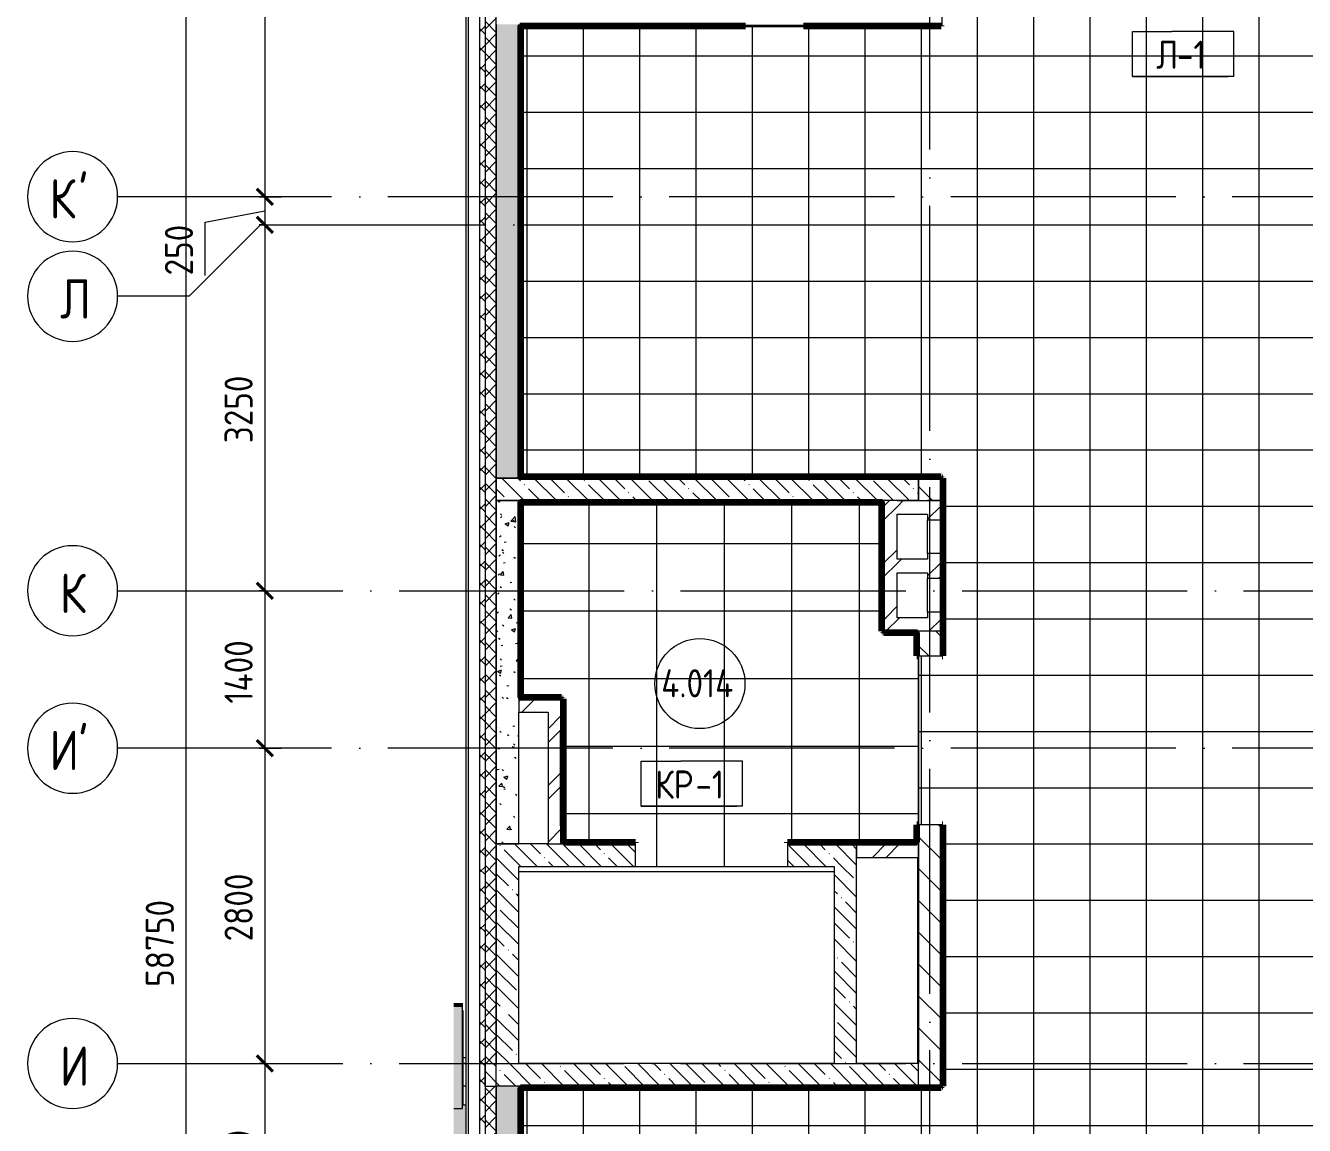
# Model space of a CAD drawing. Header units: millimetres. Extents: x 97 to 61947, y -4357 to 61202.
# Drawn here: x 39229 to 50588, y 27775 to 37545 of the extents above; entities that cross this region are included whole.
import ezdxf

# ---------------------------------------------------------------- set-up
doc = ezdxf.new("R2010")
doc.units = ezdxf.units.MM
doc.linetypes.add('ADSK_Линия сетки', pattern=[2500, 2000, -250, 0, -250])
for name, color, linetype, lineweight in [('A-____-____-DIMS', 211, 'Continuous', 9), ('A-____-____-DIMS-100', 211, 'Continuous', 9), ('A-AREA-____-IDEN', 2, 'Continuous', 20), ('A-FLOR-____-IDEN', 11, 'Continuous', 20), ('A-FLOR-____-OTLN', 192, 'Continuous', 9), ('A-FLOR-____-PATT', 8, 'Continuous', 9), ('A-GENM-____-MCUT', 13, 'Continuous', 9), ('A-GENM-____-OTLN', 13, 'Continuous', 9), ('A-WALL-____-MCUT', 113, 'Continuous', 9), ('A-WALL-____-OTLN', 113, 'Continuous', 9), ('A-WALL-____-PATT', 111, 'Continuous', 9), ('A-WALL-FNSH-MCUT', 113, 'Continuous', 9), ('I-WALL-____-OTLN', 2, 'Continuous', 9), ('S-GRID-____-IDEN', 1, 'Continuous', 20), ('S-GRID-____-OTLN', 1, 'Continuous', 9)]:
    doc.layers.add(name, color=color, linetype=linetype, lineweight=lineweight)
doc.styles.add('GOST Common', font='GOST_Common.ttf', dxfattribs={"width": 0.9, "height": 250})
doc.styles.add('GOST Common_2', font='GOST_Common.ttf', dxfattribs={"width": 0.9, "height": 350})
doc.dimstyles.new('ADSK_Основной_2_5_мм', dxfattribs={"dimscale": 304.8, "dimtxt": 0.824897, "dimasz": 0.463911, "dimexe": 0.492126, "dimexo": 0.001615, "dimgap": 0.098425, "dimtad": 1, "dimlfac": 304.8, "dimrnd": 0.01, "dimdsep": 46, "dimtxsty": 'GOST Common', "dimblk1": 'OBLIQUE', "dimblk2": 'OBLIQUE', "dimsah": 1, "dimcen": 0.09, "dimdle": 0.492126, "dimazin": 2, "dimtfac": 1, "dimtdec": 4, "dimtix": 1, "dimtmove": 0, "dimatfit": 3, "dimfxl": 1, "dimtvp": 1, "dimtolj": 1, "dimtzin": 0, "dimlwd": 20, "dimlwe": 20, "dimarcsym": 2})
doc.dimstyles.new('ADSK_Основной_2_5_мм_Округление_до_10_мм', dxfattribs={"dimscale": 304.8, "dimtxt": 0.824897, "dimasz": 0.463911, "dimexe": 0.492126, "dimexo": 0.001615, "dimgap": 0.098425, "dimtad": 1, "dimdec": 0, "dimlfac": 304.8, "dimrnd": 10, "dimdsep": 46, "dimtxsty": 'GOST Common', "dimblk1": 'OBLIQUE', "dimblk2": 'OBLIQUE', "dimsah": 1, "dimcen": 0.09, "dimdle": 0.492126, "dimazin": 2, "dimtfac": 1, "dimtdec": 4, "dimtix": 1, "dimtmove": 1, "dimatfit": 3, "dimfxl": 1, "dimtvp": 1, "dimtolj": 1, "dimtzin": 0, "dimlwd": 20, "dimlwe": 20, "dimarcsym": 2})
doc.dimstyles.new('ADSK_Основной_2_5_мм_Округление_до_10_мм_1', dxfattribs={"dimscale": 304.8, "dimtxt": 0.824897, "dimasz": 0.463911, "dimexe": 0.492126, "dimexo": 0.001615, "dimgap": 0.098425, "dimtad": 1, "dimdec": 0, "dimlfac": 304.8, "dimrnd": 10, "dimdsep": 46, "dimtxsty": 'GOST Common', "dimblk1": 'OBLIQUE', "dimblk2": 'OBLIQUE', "dimsah": 1, "dimcen": 0.09, "dimdle": 0.492126, "dimazin": 2, "dimtfac": 1, "dimtdec": 4, "dimtix": 1, "dimtmove": 0, "dimatfit": 3, "dimfxl": 1, "dimtvp": 1, "dimtolj": 1, "dimtzin": 0, "dimlwd": 20, "dimlwe": 20, "dimarcsym": 2})
pattern_1 = [(135, (0, 0), (-141.42136, -141.42136), [])]
pattern_2 = [(50, (0, 0), (364.3679, -31.8783), [38.1, -419.1]), (355, (0, 0), (-70.48585, 382.1133), [30.48, -335.28]), (100.451, (30.36, -2.66), (293.885, 350.2334), [32.38, -356.18]), (46.184, (0, 101.6), (542.1585, -84.0858), [57.15, -628.65]), (96.636, (45.2, 94.6), (474.8049, 494.8554), [48.57, -534.27]), (351.184, (0, 101.6), (474.8102, 494.85), [45.72, -502.92]), (21, (50.8, 76.2), (303.22847, -204.53046), [38.1, -419.1]), (326, (50.8, 76.2), (123.6039, 368.376), [30.48, -335.28]), (71.451, (76.07, 59.16), (426.8341, 163.8427), [32.38, -356.18]), (37.5, (0, 0), (6.17665, 169.11015), [16.764, -314.452, 16.764, -323.596, -336.55]), (37.5, (0, 0), (6.17665, 169.11015), [-671.576, 16.764, -319.786]), (7.5, (0, 0), (133.63888, 200.3615), [16.764, -177.292, 16.764, -306.832, -128.27]), (7.5, (0, 0), (133.63888, 200.3615), [-517.652, 16.764, -111.506]), (327.5, (-113.28, 0), (271.18182, -11.45836), [16.764, -110.236, 16.764, -379.476, -525.78]), (327.5, (-113.28, 0), (271.18182, -11.45836), [-523.24, 16.764, -509.016]), (317.5, (-164.08, 0), (296.2585, 50.85285), [16.764, -148.336, 16.764, -246.38, -373.38]), (317.5, (-164.08, 0), (296.2585, 50.85285), [-428.244, 16.764, -356.616])]
pattern_3 = [(135, (0, 0), (-142.5612, -142.5612), []), (135, (142.56, 0), (-142.5612, -142.5612), [252.016, -50.403, 3.353, -47.05])]
pattern_4 = [(45, (0, 0), (-251.4472, 251.4472), []), (45, (0, 381), (-251.4472, 251.4472), [])]

# ---------------------------------------------------------------- blocks, each defined once
blk = doc.blocks.new('Фартук_СКБ - 141_Фартук_СКБ_840-41422492-О_АИ_ПП_12_600_Целиком')
at = {"layer": 'A-GENM-____-OTLN'}
for points in [[(0, 30), (0, -879), (78, -879), (78, 30)], [(0, -879), (0, -907), (78, -907), (78, -879)]]:
    blk.add_hatch(color=256, dxfattribs=at).paths.add_polyline_path(points)
at = {"layer": 'A-GENM-____-OTLN', "color": 250}
for p, q in [((78, 30), (0, 30)), ((0, 30), (0, 0)), ((0, 0), (0, -879)), ((78, -879), (0, -879)), ((0, -879), (0, -907))]:
    blk.add_line(p, q, dxfattribs=at)
blk = doc.blocks.new('Элемент крепления - Пластина-41419592-О_АИ_ПП_12_600_Целиком')
at = {"layer": 'A-GENM-____-OTLN', "color": 250}
for p, q in [((136200, 28795), (136202, 28795)), ((136202, 28795), (136202, 27955)), ((136202, 27955), (136200, 27955))]:
    blk.add_line(p, q, dxfattribs=at)
blk = doc.blocks.new('ASML_АР_Отделка Люка - ВО Отделка люков_Грунтовка 0_Шпатлевка 0_Окраска 0_0-40363608-О_АИ_ПП_12_600_Целиком')
at = {"layer": 'A-GENM-____-MCUT', "color": 130, "lineweight": 25}
for p, q in [((425, 3), (-425, 3)), ((-425, 3), (-425, 0)), ((425, 0), (425, 3)), ((-425, 0), (425, 0))]:
    blk.add_line(p, q, dxfattribs=at)
blk = doc.blocks.new('ASML_АР_Отделка Люка - ВО Отделка люков_Грунтовка 0_Шпатлевка 0_Окраска 0_0-40365353-О_АИ_ПП_12_600_Целиком')
at = {"layer": 'A-GENM-____-MCUT', "color": 130, "lineweight": 25}
for p, q in [((150, 3), (-150, 3)), ((-150, 3), (-150, 0)), ((150, 0), (150, 3)), ((-150, 0), (150, 0))]:
    blk.add_line(p, q, dxfattribs=at)
blk = doc.blocks.new('0083_СОШ675_АР_R22_rvt-1-О_АИ_ПП_12_600_Целиком')
at = {"layer": 'A-FLOR-____-PATT', "lineweight": 5}
h = blk.add_hatch(color=10, dxfattribs=at)
h.paths.add_polyline_path([(136230, 10395), (136230, 23551), (136122, 23551), (136122, 10395)])
h.paths.add_polyline_path([(136230, 23614), (136230, 24176), (136122, 24176), (136122, 23614)])
h.paths.add_polyline_path([(136230, 24239), (136230, 27955), (136200, 27955), (136200, 27925), (136122, 27925), (136122, 24239)])
h.paths.add_polyline_path([(136230, 45495), (136230, 53326), (136122, 53326), (136122, 45525), (136200, 45524), (136200, 45495), (136202, 45495)])
h.paths.add_polyline_path([(136122, 53389), (136230, 53389), (136230, 53951), (136122, 53951), (136122, 53743)])
h.paths.add_polyline_path([(136230, 54014), (136230, 58134), (136122, 58134), (136122, 54014)])
at = {"layer": 'A-WALL-____-PATT', "lineweight": 5}
h = blk.add_hatch(dxfattribs=at)
h.set_pattern_fill('FP_16', color=50, style=0, pattern_type=2)
h.set_pattern_definition([(135, (0, 0), (-84.85281, -84.85281), []), (225, (0, 0), (84.85281, -84.85281), [])])
h.paths.add_polyline_path([(136400, -275), (136400, 7725), (136350, 7725), (136350, -275)])
h.paths.add_polyline_path([(136350, 8625), (136400, 8625), (136400, 9925), (136350, 9925), (136350, 8746)])
h.paths.add_polyline_path([(136350, 10225), (136400, 10225), (136400, 10695), (136350, 10695), (136350, 10375)])
h.paths.add_polyline_path([(136400, 12495), (136400, 12495), (136400, 23551), (136350, 23551), (136350, 12495)])
h.paths.add_polyline_path([(136350, 23614), (136400, 23614), (136400, 24176), (136350, 24176), (136350, 23745)])
h.paths.add_polyline_path([(136400, 24239), (136400, 25245), (136350, 25245), (136350, 24239), (136354, 24239)])
h.paths.add_polyline_path([(136350, 27045), (136400, 27045), (136400, 46080), (136350, 46080), (136350, 27495)])
h.paths.add_polyline_path([(136400, 47880), (136400, 50520), (136350, 50520), (136350, 47880)])
h.paths.add_polyline_path([(136400, 52320), (136400, 53326), (136350, 53326), (136350, 52320)])
h.paths.add_polyline_path([(136350, 53389), (136400, 53389), (136400, 53951), (136350, 53951), (136350, 53743)])
h.paths.add_polyline_path([(136350, 54014), (136400, 54014), (136400, 59125), (136350, 59125), (136350, 54212)])
h = blk.add_hatch(dxfattribs=at)
h.set_pattern_fill('FP_17', color=50, style=0, pattern_type=2)
h.set_pattern_definition([(45, (0, 0), (-70.71068, 70.71068), []), (135, (0, 0), (-70.71068, -70.71068), [])])
h.paths.add_polyline_path([(136400, -175), (136500, -175), (136500, 7725), (136400, 7725), (136400, 3121)])
h.paths.add_polyline_path([(136400, 8625), (136500, 8625), (136500, 10025), (136400, 10025), (136400, 8746)])
h.paths.add_polyline_path([(136400, 10225), (136500, 10225), (136500, 10695), (136400, 10695), (136400, 10620)])
h.paths.add_polyline_path([(136500, 12495), (136500, 23545), (136437, 23545), (136437, 23549), (136439, 23551), (136400, 23551), (136400, 12495)])
h.paths.add_polyline_path([(136485, 23551), (136491, 23552), (136493, 23555), (136494, 23558), (136494, 23578), (136485, 23578), (136485, 23551)])
h.paths.add_polyline_path([(136485, 23589), (136494, 23590), (136494, 23606), (136496, 23608), (136500, 23608), (136500, 24182), (136496, 24182), (136494, 24184), (136494, 24200), (136485, 24200), (136485, 24176), (136400, 24176), (136400, 23614), (136485, 23614), (136485, 23590)])
h.paths.add_polyline_path([(136485, 24211), (136494, 24212), (136493, 24236), (136491, 24238), (136487, 24239), (136485, 24239), (136485, 24212)])
h.paths.add_polyline_path([(136416, 24239), (136439, 24239), (136437, 24241), (136437, 24245), (136500, 24245), (136500, 25245), (136400, 25245), (136400, 24239)])
h.paths.add_polyline_path([(136400, 27045), (136500, 27045), (136500, 28125), (136400, 28125), (136400, 27495)])
h.paths.add_polyline_path([(136500, 28325), (136500, 46080), (136400, 46080), (136400, 28325)])
h.paths.add_polyline_path([(136500, 47880), (136500, 50520), (136400, 50520), (136400, 47880)])
h.paths.add_polyline_path([(136400, 52320), (136500, 52320), (136500, 53320), (136437, 53320), (136437, 53324), (136439, 53326), (136400, 53326), (136400, 52806)])
h.paths.add_polyline_path([(136485, 53326), (136491, 53327), (136493, 53330), (136494, 53333), (136494, 53353), (136485, 53353), (136485, 53326)])
h.paths.add_polyline_path([(136490, 53364), (136490, 53365), (136494, 53365), (136494, 53381), (136496, 53383), (136500, 53383), (136500, 53957), (136496, 53957), (136494, 53959), (136494, 53975), (136485, 53975), (136485, 53951), (136400, 53951), (136400, 53389), (136485, 53389), (136485, 53364)])
h.paths.add_polyline_path([(136485, 53986), (136494, 53987), (136493, 54011), (136491, 54013), (136487, 54014), (136485, 54014), (136485, 53987)])
h.paths.add_polyline_path([(136400, 54014), (136439, 54014), (136437, 54016), (136437, 54020), (136500, 54020), (136500, 59075), (136400, 59075), (136400, 54095)])
h = blk.add_hatch(dxfattribs=at)
h.set_pattern_fill('FP_18', color=50, style=0, pattern_type=2)
h.set_pattern_definition(pattern_2)
h.paths.add_polyline_path([(136664, 33525), (136700, 33525), (136700, 37555), (136500, 37555), (136500, 33525)])
h.paths.add_polyline_path([(136500, 37755), (136700, 37755), (136700, 42505), (136500, 42505), (136500, 37807)])
h.paths.add_polyline_path([(136500, 42705), (136700, 42705), (136700, 45125), (136500, 45125), (136500, 43431)])
h = blk.add_hatch(dxfattribs=at)
h.set_pattern_fill('FP_7', color=50, style=0, pattern_type=2)
h.set_pattern_definition(pattern_3)
h.paths.add_polyline_path([(140250, 33325), (140250, 33525), (136500, 33525), (136500, 33325), (140060, 33325)])
h = blk.add_hatch(dxfattribs=at)
h.set_pattern_fill('FP_8', color=50, style=0, pattern_type=2)
h.set_pattern_definition(pattern_1)
h.paths.add_polyline_path([(140450, 33325), (140450, 33525), (140250, 33525), (140250, 33325), (140330, 33325)])
h = blk.add_hatch(dxfattribs=at)
h.set_pattern_fill('FP_18', color=50, style=0, pattern_type=2)
h.set_pattern_definition(pattern_2)
h.paths.add_polyline_path([(136500, 30275), (136700, 30275), (136700, 33325), (136500, 33325), (136500, 30307)])
h = blk.add_hatch(dxfattribs=at)
h.set_pattern_fill('FP_10', color=50, style=0, pattern_type=2)
h.set_pattern_definition(pattern_4)
h.paths.add_polyline_path([(139940, 32285), (140060, 32285), (140060, 33325), (139940, 33325), (139940, 33119)])
h = blk.add_hatch(dxfattribs=at)
h.set_pattern_fill('FP_10', color=50, style=0, pattern_type=2)
h.set_pattern_definition(pattern_4)
h.paths.add_polyline_path([(140060, 33205), (140330, 33205), (140330, 33325), (140060, 33325)])
h = blk.add_hatch(dxfattribs=at)
h.set_pattern_fill('FP_10', color=50, style=0, pattern_type=2)
h.set_pattern_definition(pattern_4)
h.paths.add_polyline_path([(140450, 32285), (140450, 32335), (140330, 32335), (140330, 32285), (140447, 32285)])
h.paths.add_polyline_path([(140450, 32635), (140450, 32855), (140330, 32855), (140330, 32635), (140447, 32635)])
h.paths.add_polyline_path([(140450, 33155), (140450, 33325), (140330, 33325), (140330, 33155), (140447, 33155)])
h = blk.add_hatch(dxfattribs=at)
h.set_pattern_fill('FP_10', color=50, style=0, pattern_type=2)
h.set_pattern_definition(pattern_4)
h.paths.add_polyline_path([(140330, 32685), (140330, 32805), (140060, 32805), (140060, 32685)])
h = blk.add_hatch(dxfattribs=at)
h.set_pattern_fill('FP_10', color=50, style=0, pattern_type=2)
h.set_pattern_definition(pattern_4)
h.paths.add_polyline_path([(139940, 32165), (140450, 32165), (140450, 32285), (139940, 32285), (139940, 32182)])
h = blk.add_hatch(dxfattribs=at)
h.set_pattern_fill('FP_8', color=50, style=0, pattern_type=2)
h.set_pattern_definition(pattern_1)
h.paths.add_polyline_path([(140250, 28125), (140450, 28125), (140450, 30445), (140250, 30445), (140250, 28325)])
h.paths.add_polyline_path([(140450, 31945), (140450, 32165), (140250, 32165), (140250, 31945)])
h = blk.add_hatch(dxfattribs=at)
h.set_pattern_fill('FP_10', color=50, style=0, pattern_type=2)
h.set_pattern_definition(pattern_4)
h.paths.add_polyline_path([(136960, 31445), (136960, 31565), (136700, 31565), (136700, 31445)])
h = blk.add_hatch(dxfattribs=at)
h.set_pattern_fill('FP_10', color=50, style=0, pattern_type=2)
h.set_pattern_definition(pattern_4)
h.paths.add_polyline_path([(136960, 30275), (137080, 30275), (137080, 31565), (136960, 31565), (136960, 30307)])
h.paths.add_polyline_path([(137070, 30435), (137070, 31285), (137073, 31285), (137073, 30435)])
h = blk.add_hatch(dxfattribs=at)
h.set_pattern_fill('FP_7', color=50, style=0, pattern_type=2)
h.set_pattern_definition(pattern_3)
h.paths.add_polyline_path([(136700, 28325), (136700, 30275), (136500, 30275), (136500, 28325), (136664, 28325)])
h = blk.add_hatch(dxfattribs=at)
h.set_pattern_fill('FP_7', color=50, style=0, pattern_type=2)
h.set_pattern_definition(pattern_3)
h.paths.add_polyline_path([(139700, 30075), (139700, 30275), (139085, 30275), (139085, 30075), (139500, 30075)])
h.paths.add_polyline_path([(137207, 30075), (137735, 30075), (137735, 30275), (136700, 30275), (136700, 30075)])
h = blk.add_hatch(dxfattribs=at)
h.set_pattern_fill('FP_10', color=50, style=0, pattern_type=2)
h.set_pattern_definition(pattern_4)
h.paths.add_polyline_path([(140250, 30155), (140250, 30275), (139700, 30275), (139700, 30155)])
h = blk.add_hatch(dxfattribs=at)
h.set_pattern_fill('FP_7', color=50, style=0, pattern_type=2)
h.set_pattern_definition(pattern_3)
h.paths.add_polyline_path([(139700, 28325), (139700, 30075), (139500, 30075), (139500, 28325)])
h = blk.add_hatch(dxfattribs=at)
h.set_pattern_fill('FP_7', color=50, style=0, pattern_type=2)
h.set_pattern_definition(pattern_3)
h.paths.add_polyline_path([(140250, 28125), (140250, 28325), (136400, 28325), (136400, 28125), (138293, 28125)])
h = blk.add_hatch(dxfattribs=at)
h.set_pattern_fill('FP_18', color=50, style=0, pattern_type=2)
h.set_pattern_definition(pattern_2)
h.paths.add_polyline_path([(136700, 13000), (136700, 18625), (136500, 18625), (136500, 13000), (136664, 13000)])
h.paths.add_polyline_path([(136700, 18825), (136700, 23465), (136500, 23465), (136500, 18825)])
h.paths.add_polyline_path([(136700, 23665), (136700, 25245), (136500, 25245), (136500, 24211), (136609, 24210), (136609, 24201), (136500, 24201), (136500, 23665), (136664, 23665)])
h.paths.add_polyline_path([(136700, 27045), (136700, 28125), (136500, 28125), (136500, 27045)])
at = {"layer": 'A-FLOR-____-OTLN', "color": 250}
for p, q in [((140240, 30155), (140240, 28325)), ((136700, 30030), (139500, 30030)), ((136230, 28325), (136202, 28325))]:
    blk.add_line(p, q, dxfattribs=at)
at = {"layer": 'A-WALL-____-MCUT', "color": 50, "lineweight": 5}
for p, q in [((136250, 46080), (136250, 27045)), ((136500, 33325), (136700, 33325)), ((136700, 33325), (136500, 33325)), ((140060, 33325), (139940, 33325)), ((140060, 33325), (140250, 33325)), ((140250, 33325), (140060, 33325)), ((140250, 33325), (140330, 33325)), ((140330, 33325), (140450, 33325)), ((140450, 33325), (140330, 33325)), ((140450, 32165), (140250, 32165)), ((136700, 31565), (136700, 31445)), ((136700, 30275), (136500, 30275)), ((136500, 30275), (136700, 30275)), ((136960, 30275), (137080, 30275)), ((136400, 28325), (136400, 28125)), ((136400, 28125), (136400, 28325)), ((140250, 28125), (140250, 28325)), ((136700, 28125), (136500, 28125))]:
    blk.add_line(p, q, dxfattribs=at)
at = {"layer": 'A-WALL-____-MCUT', "color": 90, "lineweight": 13}
for p, q in [((136350, 46080), (136350, 27045)), ((136400, 46080), (136400, 28325)), ((136500, 33525), (136500, 37555)), ((136500, 37555), (136500, 33525)), ((136700, 33525), (136700, 37555)), ((140250, 33525), (136500, 33525)), ((136500, 33525), (136500, 33325)), ((136500, 33525), (136700, 33525)), ((140250, 33525), (140250, 33325)), ((140450, 33525), (140250, 33525)), ((140250, 33325), (140250, 33525)), ((140450, 33325), (140450, 33525)), ((136500, 30275), (136500, 33325)), ((136500, 33325), (136500, 30275)), ((136700, 33325), (139940, 33325)), ((136700, 31565), (136700, 33325)), ((139940, 33325), (139940, 32285)), ((140450, 33155), (140450, 33325)), ((140060, 33205), (140330, 33205)), ((140060, 32805), (140060, 33205)), ((140330, 33205), (140330, 33155)), ((140330, 33155), (140447, 33155)), ((140330, 32855), (140330, 32805)), ((140447, 32855), (140330, 32855)), ((140450, 32635), (140450, 32855)), ((140330, 32805), (140060, 32805)), ((140060, 32685), (140330, 32685)), ((140060, 32285), (140060, 32685)), ((140330, 32685), (140330, 32635)), ((140330, 32635), (140447, 32635)), ((139940, 32285), (139940, 32165)), ((140330, 32285), (140060, 32285)), ((140330, 32335), (140330, 32285)), ((140447, 32335), (140330, 32335)), ((140450, 32285), (140450, 32335)), ((140450, 32165), (140450, 32285)), ((139940, 32165), (140250, 32165)), ((140250, 32165), (140250, 31945)), ((140450, 31945), (140450, 32165)), ((140250, 31945), (140450, 31945)), ((136960, 31565), (136700, 31565)), ((137080, 31565), (136960, 31565)), ((137080, 30275), (137080, 31565)), ((136700, 30275), (136700, 31445)), ((136700, 31445), (136960, 31445)), ((136960, 31445), (136960, 30275)), ((140250, 30445), (140250, 28325)), ((140450, 30445), (140250, 30445)), ((140450, 28125), (140450, 30445)), ((136500, 28325), (136500, 30275)), ((136500, 30275), (136500, 28325)), ((136960, 30275), (136700, 30275)), ((137735, 30275), (137080, 30275)), ((137735, 30075), (137735, 30275)), ((139700, 30275), (139085, 30275)), ((139085, 30275), (139085, 30075)), ((139700, 30075), (139700, 30275)), ((140250, 30275), (139700, 30275)), ((139700, 30275), (139700, 30155)), ((140250, 30155), (140250, 30275)), ((139700, 30155), (140250, 30155)), ((136700, 30075), (137735, 30075)), ((136700, 28325), (136700, 30075)), ((139085, 30075), (139500, 30075)), ((139500, 30075), (139500, 28325)), ((139700, 28325), (139700, 30075)), ((136400, 28325), (136500, 28325)), ((139500, 28325), (136700, 28325)), ((140250, 28325), (139700, 28325)), ((136400, 28125), (136400, 27045)), ((136400, 28125), (136500, 28125)), ((136500, 28125), (136500, 27045)), ((136500, 27045), (136500, 28125)), ((136700, 27045), (136700, 28125)), ((136700, 28125), (140250, 28125)), ((140250, 28125), (140450, 28125))]:
    blk.add_line(p, q, dxfattribs=at)
at = {"layer": 'A-WALL-____-MCUT', "color": 250}
blk.add_line((136500, 33325), (136500, 33525), dxfattribs=at)
at = {"layer": 'A-WALL-____-OTLN', "color": 250}
blk.add_line((136230, 27955), (136202, 27955), dxfattribs=at)
at = {"layer": 'A-WALL-FNSH-MCUT', "color": 250}
blk.add_line((136230, 46080), (136230, 27045), dxfattribs=at)
at = {"layer": 'I-WALL-____-OTLN', "color": 250}
for p, q in [((140330, 32855), (140330, 33155)), ((140330, 32335), (140330, 32635)), ((136230, 28375), (136202, 28375)), ((136202, 28325), (136230, 28325)), ((136230, 28125), (136202, 28125))]:
    blk.add_line(p, q, dxfattribs=at)
at = {"layer": 'A-GENM-____-OTLN', "color": 250, "lineweight": 9}
for name, p, rotation in [('ASML_АР_Отделка Люка - ВО Отделка люков_Грунтовка 0_Шпатлевка 0_Окраска 0_0-40365353-О_АИ_ПП_12_600_Целиком', (140447, 33005), 270), ('ASML_АР_Отделка Люка - ВО Отделка люков_Грунтовка 0_Шпатлевка 0_Окраска 0_0-40365353-О_АИ_ПП_12_600_Целиком', (140447, 32485), 270), ('ASML_АР_Отделка Люка - ВО Отделка люков_Грунтовка 0_Шпатлевка 0_Окраска 0_0-40363608-О_АИ_ПП_12_600_Целиком', (137070, 30860), 270), ('Фартук_СКБ - 141_Фартук_СКБ_840-41422492-О_АИ_ПП_12_600_Целиком', (136200, 27955), 180)]:
    blk.add_blockref(name, p, dxfattribs=dict(at, rotation=rotation))
blk.add_blockref('Элемент крепления - Пластина-41419592-О_АИ_ПП_12_600_Целиком', (0, 0), dxfattribs=at)
blk = doc.blocks.new('Ось сетки - Круг_Ø8 мм-8258-О_АИ_ПП_12_600_Целиком')
at = {"layer": 'S-GRID-____-IDEN'}
for start, end in [(360, 180), (180, 360)]:
    blk.add_arc((0, 0), 4, start, end, dxfattribs=at)
blk = doc.blocks.new('DIMBLOCK10-О_АИ_ПП_12_600_Целиком')
at = {"layer": 'A-____-____-DIMS-100', "lineweight": 40}
for p, q in [((41353, 39975), (41282, 40046)), ((41353, 39975), (41424, 39904)), ((41353, 36025), (41282, 36096)), ((41353, 36025), (41424, 35954))]:
    blk.add_line(p, q, dxfattribs=at)
at = {"layer": 'A-____-____-DIMS-100', "lineweight": 20}
for p, q in [((41303, 39975), (41503, 39975)), ((41353, 39975), (41303, 39975)), ((41353, 39975), (41353, 36025)), ((41303, 36025), (41503, 36025)), ((41353, 36025), (41303, 36025))]:
    blk.add_line(p, q, dxfattribs=at)
at = {"layer": 'A-____-____-DIMS-100', "color": 0, "lineweight": 20, "insert": (40996, 37685), "char_height": 250, "width": 756.84, "attachment_point": 1, "rotation": 90, "line_spacing_factor": 1.022761, "style": 'GOST Common'}
blk.add_mtext('3950', dxfattribs=at)
blk = doc.blocks.new('_Oblique')
at = {"color": 0, "linetype": 'ByBlock', "lineweight": -2}
blk.add_line((-0.5, -0.5), (0.5, 0.5), dxfattribs=at)
blk = doc.blocks.new('DIMBLOCK11-О_АИ_ПП_12_600_Целиком')
at = {"layer": 'A-____-____-DIMS-100', "lineweight": 40}
for p, q in [((41353, 36025), (41282, 36096)), ((41353, 36025), (41424, 35954)), ((41353, 35775), (41282, 35846)), ((41353, 35775), (41424, 35704))]:
    blk.add_line(p, q, dxfattribs=at)
at = {"layer": 'A-____-____-DIMS-100', "lineweight": 20}
for p, q in [((41303, 36025), (41503, 36025)), ((41353, 36025), (41303, 36025)), ((41353, 36025), (41353, 35775)), ((40823, 35799), (41353, 35900)), ((40823, 35326), (40823, 35799)), ((41303, 35775), (41503, 35775)), ((41353, 35775), (41303, 35775))]:
    blk.add_line(p, q, dxfattribs=at)
at = {"layer": 'A-____-____-DIMS-100', "color": 0, "lineweight": 20, "insert": (40466, 35326), "char_height": 250, "width": 567.63, "attachment_point": 1, "rotation": 90, "line_spacing_factor": 1.022761, "style": 'GOST Common'}
blk.add_mtext('250', dxfattribs=at)
blk = doc.blocks.new('DIMBLOCK12-О_АИ_ПП_12_600_Целиком')
at = {"layer": 'A-____-____-DIMS-100', "lineweight": 40}
for p, q in [((41353, 35775), (41282, 35846)), ((41353, 35775), (41424, 35704)), ((41353, 32525), (41282, 32596)), ((41353, 32525), (41424, 32454))]:
    blk.add_line(p, q, dxfattribs=at)
at = {"layer": 'A-____-____-DIMS-100', "lineweight": 20}
for p, q in [((41303, 35775), (41503, 35775)), ((41353, 35775), (41303, 35775)), ((41353, 35775), (41353, 32525)), ((41303, 32525), (41503, 32525)), ((41353, 32525), (41303, 32525))]:
    blk.add_line(p, q, dxfattribs=at)
at = {"layer": 'A-____-____-DIMS-100', "color": 0, "lineweight": 20, "insert": (40996, 33835), "char_height": 250, "width": 756.84, "attachment_point": 1, "rotation": 90, "line_spacing_factor": 1.022761, "style": 'GOST Common'}
blk.add_mtext('3250', dxfattribs=at)
blk = doc.blocks.new('DIMBLOCK13-О_АИ_ПП_12_600_Целиком')
at = {"layer": 'A-____-____-DIMS-100', "lineweight": 40}
for p, q in [((41353, 32525), (41282, 32596)), ((41353, 32525), (41424, 32454)), ((41353, 31125), (41282, 31196)), ((41353, 31125), (41424, 31054))]:
    blk.add_line(p, q, dxfattribs=at)
at = {"layer": 'A-____-____-DIMS-100', "lineweight": 20}
for p, q in [((41303, 32525), (41503, 32525)), ((41353, 32525), (41303, 32525)), ((41353, 32525), (41353, 31125)), ((41303, 31125), (41503, 31125)), ((41353, 31125), (41303, 31125))]:
    blk.add_line(p, q, dxfattribs=at)
at = {"layer": 'A-____-____-DIMS-100', "color": 0, "lineweight": 20, "insert": (40996, 31522), "char_height": 250, "width": 726.16, "attachment_point": 1, "rotation": 90, "line_spacing_factor": 1.022761, "style": 'GOST Common'}
blk.add_mtext('1400', dxfattribs=at)
blk = doc.blocks.new('DIMBLOCK14-О_АИ_ПП_12_600_Целиком')
at = {"layer": 'A-____-____-DIMS-100', "lineweight": 40}
for p, q in [((41353, 31125), (41282, 31196)), ((41353, 31125), (41424, 31054)), ((41353, 28325), (41282, 28396)), ((41353, 28325), (41424, 28254))]:
    blk.add_line(p, q, dxfattribs=at)
at = {"layer": 'A-____-____-DIMS-100', "lineweight": 20}
for p, q in [((41303, 31125), (41503, 31125)), ((41353, 31125), (41303, 31125)), ((41353, 31125), (41353, 28325)), ((41303, 28325), (41503, 28325)), ((41353, 28325), (41303, 28325))]:
    blk.add_line(p, q, dxfattribs=at)
at = {"layer": 'A-____-____-DIMS-100', "color": 0, "lineweight": 20, "insert": (40996, 29410), "char_height": 250, "width": 756.84, "attachment_point": 1, "rotation": 90, "line_spacing_factor": 1.022761, "style": 'GOST Common'}
blk.add_mtext('2800', dxfattribs=at)
blk = doc.blocks.new('DIMBLOCK15-О_АИ_ПП_12_600_Целиком')
at = {"layer": 'A-____-____-DIMS-100', "lineweight": 40}
for p, q in [((41353, 28325), (41282, 28396)), ((41353, 28325), (41424, 28254)), ((41353, 26625), (41282, 26696)), ((41353, 26625), (41424, 26554))]:
    blk.add_line(p, q, dxfattribs=at)
at = {"layer": 'A-____-____-DIMS-100', "lineweight": 20}
for p, q in [((41303, 28325), (41503, 28325)), ((41353, 28325), (41303, 28325)), ((41353, 28325), (41353, 26625)), ((41303, 26625), (41503, 26625)), ((41353, 26625), (41303, 26625))]:
    blk.add_line(p, q, dxfattribs=at)
at = {"layer": 'A-____-____-DIMS-100', "color": 0, "lineweight": 20, "insert": (40996, 27183), "char_height": 250, "width": 700.59, "attachment_point": 1, "rotation": 90, "line_spacing_factor": 1.022761, "style": 'GOST Common'}
blk.add_mtext('1700', dxfattribs=at)
blk = doc.blocks.new('DIMBLOCK31-О_АИ_ПП_12_600_Целиком')
at = {"layer": 'A-____-____-DIMS-100', "lineweight": 40}
for p, q in [((40653, 58775), (40582, 58846)), ((40653, 58775), (40724, 58704)), ((40653, 25), (40582, 96)), ((40653, 25), (40724, -46))]:
    blk.add_line(p, q, dxfattribs=at)
at = {"layer": 'A-____-____-DIMS-100', "lineweight": 20}
for p, q in [((40653, 58925), (40653, -125)), ((40603, 58775), (40803, 58775)), ((40653, 58775), (40603, 58775)), ((40603, 25), (40803, 25)), ((40653, 25), (40603, 25))]:
    blk.add_line(p, q, dxfattribs=at)
at = {"layer": 'A-____-____-DIMS-100', "color": 0, "lineweight": 20, "insert": (40296, 29006), "char_height": 250, "width": 946.05, "attachment_point": 1, "rotation": 90, "line_spacing_factor": 1.022761, "style": 'GOST Common'}
blk.add_mtext('58750', dxfattribs=at)
blk = doc.blocks.new('ADSK_Марка_Помещение_ОдноЗначение - Номер-159740-О_АИ_ПП_12_600_Целиком')
at = {"layer": 'A-AREA-____-IDEN'}
blk.add_circle((0, 0), 4, dxfattribs=at)
blk = doc.blocks.new('ADSK_Марка_Перекрытие - Типоразмер_ADSK_Марка-158127-О_АИ_ПП_12_600_Целиком')
at = {"layer": 'A-FLOR-____-IDEN'}
for p, q in [((-4.5, 4), (-1, 4)), ((-4.5, 0), (-4.5, 4)), ((4.5, 4), (-1, 4)), ((4.5, 0), (4.5, 4)), ((4.5, 0), (-4.5, 0)), ((-4.5, 0), (4, 0))]:
    blk.add_line(p, q, dxfattribs=at)

msp = doc.modelspace()

# ---------------------------------------------------------------- hatches: boundary and pattern name
at = {"layer": 'A-FLOR-____-PATT'}
h = msp.add_hatch(dxfattribs=at)
h.set_pattern_fill('FP_46', color=256, style=0, pattern_type=2)
h.set_pattern_definition([(270, (50685.3, 19775), (500, 3e-14), []), (0, (50685.3, 19775), (0, 500), [])])
h.paths.add_polyline_path([(51419.818278, 40.000586), (51945.296357, 40.000586), (51945.296357, 774.999414), (51960.296357, 774.999414), (51960.296357, 3274.999414), (51945.296357, 3274.999414), (51945.296357, 10125), (51960.318278, 10125), (51960.296357, 12625), (51945.296357, 12625), (51945.296357, 14045.003957), (51960.318278, 14045.003957), (51960.296357, 15295.003957), (51945.296357, 15295.003957), (51945.296357, 18345), (51960.296357, 18345), (51960.296357, 20845), (51945.296357, 20845), (51945.296357, 27299.999), (51960.318278, 27299.999), (51960.296357, 29799.999), (51945.296357, 29799.999), (51945.296357, 36649.999), (51960.318278, 36649.999), (51960.296357, 39149.999), (51945.296357, 39149.999), (51945.296357, 42275.000586), (51960.296357, 42275.000586), (51960.296357, 44775.000586), (51945.296357, 44775.000586), (51945.296357, 45324.96901), (47375.318278, 45324.96901), (47374.265322, 39459.99902), (47360.318278, 39459.99902), (47360.318278, 38359.99902), (47375.318278, 38359.99902), (47374.265322, 37555.151496), (47370.318278, 37555.151496), (47370.318278, 37545.151496), (47360.318278, 37545.151496), (47360.318278, 37540.151496), (46137.818278, 37540.151496), (46137.818278, 37535.151496), (45622.818278, 37535.151496), (45622.818278, 37540.151496), (43625.318278, 37540.151496), (43625.318278, 33539.968424), (47360.318278, 33539.968424), (47360.318278, 33534.968424), (47370.318278, 33534.968424), (47370.318278, 33524.968424), (47375.318278, 33524.968424), (47374.265322, 31944.999575), (47160.318278, 31944.53929), (47160.318278, 30445.000161), (47375.318278, 30444.201247), (47374.265322, 28125.000984), (47370.318278, 28125.000984), (47370.318278, 28115.000984), (47360.318278, 28115.000984), (47360.318278, 28110.000984), (43625.296357, 28110.000984), (43625.296357, 25260.167367), (47360.318278, 25260.167367), (47360.318278, 25255.167367), (47370.318278, 25255.167367), (47370.318278, 25245.167367), (47375.318278, 25244.44943), (47374.265322, 24992.999575), (47360.318278, 24992.999575), (47360.318278, 23892.999575), (47375.318278, 23892.999575), (47374.265322, 23254.166194), (47360.318278, 23254.166194), (47360.318278, 23179.166781), (47160.318278, 23179.166781), (47160.318278, 22254.166781), (47360.318278, 22254.166781), (47360.318278, 22154.166194), (47375.318278, 22154.166194), (47374.265322, 20894.999393), (47360.318278, 20894.999393), (47360.318278, 19794.999393), (47375.318278, 19794.999393), (47374.265322, 18423.996862), (47360.318278, 18423.996862), (47360.318278, 17323.996862), (47375.318278, 17323.996862), (47375.318278, 13483.56847), (47380.318278, 13483.56847), (47380.318278, 12968.56847), (47375.318278, 12968.56847), (47374.265322, 12800.000586), (47370.318278, 12799.736832), (47370.318278, 12790.000586), (47360.318278, 12790.000586), (47360.318278, 12785.000586), (43625.318278, 12785.000586), (43625.318278, 10440.001172), (47360.318278, 10440.001172), (47360.318278, 10435.001172), (47370.318278, 10435.001172), (47370.318278, 10425.001172), (47375.318278, 10425.001172), (47374.265322, 8649.999414), (47360.318278, 8649.999414), (47360.318278, 8749.999414), (47160.318278, 8749.999414), (47160.318278, 7110), (47375.318278, 7109.999414), (47375.318278, 40.000586), (49545.451646, 40.000586)])
h.paths.add_polyline_path([(51960.296357, 4325), (51960.318278, 4325), (51960.296357, 4995.779567)])
h.paths.add_polyline_path([(51960.296357, 15334.992672), (51960.318278, 15334.992672), (51960.296357, 16245.202325)])
h.paths.add_polyline_path([(51960.296357, 22325), (51960.318278, 22325), (51960.296357, 22807.3656)])
h = msp.add_hatch(dxfattribs=at)
h.set_pattern_fill('FP_32', color=256, style=0, pattern_type=2)
h.set_pattern_definition([(180, (45435.3, 31745), (7e-14, -600), []), (270, (45435.3, 31745), (600, 4e-14), [])])
h.paths.add_polyline_path([(45995.318278, 30075.000398), (45995.318278, 30290.000586), (47145.296357, 30290.000586), (47145.296357, 30444.999575), (47160.296357, 30444.999575), (47160.296357, 31944.999575), (47145.296357, 31944.999575), (47145.296357, 32149.967838), (46850.318278, 32149.967838), (46850.318278, 32154.967838), (46840.318278, 32154.967838), (46840.318278, 32164.967838), (46835.318278, 32164.967838), (46835.318278, 33309.968026), (43625.296357, 33309.968026), (43625.296357, 31580), (43990.318278, 31580), (43990.318278, 31575), (44000.318278, 31575), (44000.318278, 31565), (44005.318278, 31565), (44005.318278, 30290.000586), (44645.318278, 30290.000586), (44645.318278, 30075.000398), (45203.078999, 30075.000398)])
at = {"layer": 'A-WALL-____-PATT'}
for points in [[(43620.318278, 33534.968424), (43620.318278, 37545.151496), (43610.318278, 37545.151496), (43610.318278, 33534.968424)], [(47360.318278, 33524.968424), (47370.318278, 33524.968424), (47370.318278, 33534.968424), (43610.318278, 33534.968424), (43610.318278, 33524.968424), (45203.078999, 33524.968424)], [(47360.318278, 32149.968424), (47370.318278, 32149.968424), (47370.318278, 33524.968424), (47360.318278, 33524.968424), (47360.318278, 32181.884565)], [(46850.318278, 33314.968026), (46850.318278, 33324.968026), (43610.296357, 33324.968026), (43610.296357, 33314.968026), (46840.318278, 33314.968026)], [(43620.296357, 31565), (43620.296357, 33314.968026), (43610.296357, 33314.968026), (43610.296357, 31565)], [(46850.318278, 32154.967838), (46850.318278, 33314.968026), (46840.318278, 33314.968026), (46840.318278, 32154.967838)], [(47150.296357, 32154.967838), (47150.296357, 32164.967838), (46850.318278, 32164.967838), (46850.318278, 32154.967838)], [(43990.318278, 31565), (44000.318278, 31565), (44000.318278, 31575), (43620.296357, 31575), (43620.296357, 31565)], [(44000.318278, 30285.000586), (44000.318278, 31565), (43990.318278, 31565), (43990.318278, 30285.000586)], [(47370.318278, 28115.000984), (47370.318278, 30240.000984), (47360.318278, 30240.000984), (47360.318278, 28115.000984)], [(43610.296357, 27045.166781), (43620.296357, 27045.166781), (43620.296357, 28125.000984), (43610.296357, 28125.000984), (43610.296357, 27494.625082)], [(47360.318278, 28115.000984), (47360.318278, 28125.000984), (43620.296357, 28125.000984), (43620.296357, 28115.000984), (45203.078999, 28115.000984)]]:
    msp.add_hatch(color=7, dxfattribs=at).paths.add_polyline_path(points)
h = msp.add_hatch(color=7, dxfattribs=at)
h.paths.add_polyline_path([(47160.296357, 30285.000586), (47160.296357, 30444.999575), (47150.296357, 30444.999575), (47150.296357, 30285.000586)])
h.paths.add_polyline_path([(47160.296357, 31944.999575), (47160.296357, 32164.967838), (47150.296357, 32164.967838), (47150.296357, 31944.999575)])
h = msp.add_hatch(color=7, dxfattribs=at)
h.paths.add_polyline_path([(47370.318278, 30240.000984), (47370.318278, 30444.999575), (47360.318278, 30444.999575), (47360.318278, 30240.000984)])
h.paths.add_polyline_path([(47370.318278, 31944.999575), (47370.318278, 32149.968424), (47360.318278, 32149.968424), (47360.318278, 31944.999575)])
h = msp.add_hatch(color=7, dxfattribs=at)
h.paths.add_polyline_path([(47160.296357, 30275.000586), (47160.296357, 30285.000586), (45995.296357, 30285.000586), (45995.296357, 30275.000586), (46288.672161, 30275.000586)])
h.paths.add_polyline_path([(44117.485837, 30275.000586), (44645.318278, 30275.000586), (44645.318278, 30285.000586), (43990.318278, 30285.000586), (43990.318278, 30275.000586)])

# ---------------------------------------------------------------- linework, layer by layer
at = {"layer": 'A-FLOR-____-OTLN'}
for p, q in [((47160.318278, 30444.999575), (47160.318278, 31944.999575)), ((47160.318278, 31944.999575), (47160.318278, 30445.000161)), ((44645.318278, 30075.000398), (45995.318278, 30075.000398))]:
    msp.add_line(p, q, dxfattribs=at)
at = {"layer": 'A-WALL-____-MCUT', "color": 7}
for p, q in [((47370.318278, 37545.151496), (47370.318278, 38359.99902)), ((43610.318278, 37555.151496), (43610.318278, 33524.968424)), ((47370.318278, 37545.151496), (43610.318278, 37545.151496)), ((43620.318278, 33534.968424), (43620.318278, 37545.151496)), ((43610.318278, 33534.968424), (47370.318278, 33534.968424)), ((43610.318278, 33524.968424), (47360.318278, 33524.968424)), ((47360.318278, 33524.968424), (47360.318278, 33154.967838)), ((47370.318278, 31944.999575), (47370.318278, 33534.968424)), ((46850.318278, 33324.968026), (43610.296357, 33324.968026)), ((43610.296357, 33324.968026), (43610.296357, 31565)), ((43620.296357, 33314.968026), (46840.318278, 33314.968026)), ((43620.296357, 31575), (43620.296357, 33314.968026)), ((46840.318278, 33314.968026), (46840.318278, 32154.967838)), ((46850.318278, 32164.967838), (46850.318278, 33324.968026)), ((47360.318278, 32854.967838), (47360.318278, 32634.967838)), ((47360.318278, 32334.967838), (47360.318278, 31944.999575)), ((46840.318278, 32154.967838), (47150.296357, 32154.967838)), ((47160.296357, 32164.967838), (46850.318278, 32164.967838)), ((47150.296357, 32154.967838), (47150.296357, 31944.999575)), ((47160.296357, 31944.999575), (47160.296357, 32164.967838)), ((47150.296357, 31944.999575), (47160.296357, 31944.999575)), ((47360.318278, 31944.999575), (47370.318278, 31944.999575)), ((43610.296357, 31565), (43990.318278, 31565)), ((44000.318278, 31575), (43620.296357, 31575)), ((43990.318278, 31565), (43990.318278, 30275.000586)), ((44000.318278, 30285.000586), (44000.318278, 31575)), ((47150.296357, 30444.999575), (47150.296357, 30285.000586)), ((47160.296357, 30444.999575), (47150.296357, 30444.999575)), ((47160.296357, 30275.000586), (47160.296357, 30444.999575)), ((47360.318278, 30444.999575), (47360.318278, 28125.000984)), ((47370.318278, 30444.999575), (47360.318278, 30444.999575)), ((47370.318278, 28115.000984), (47370.318278, 30444.999575)), ((43990.318278, 30275.000586), (44645.318278, 30275.000586)), ((44645.318278, 30285.000586), (44000.318278, 30285.000586)), ((44645.318278, 30275.000586), (44645.318278, 30285.000586)), ((47150.296357, 30285.000586), (45995.296357, 30285.000586)), ((45995.296357, 30285.000586), (45995.296357, 30275.000586)), ((45995.296357, 30275.000586), (47160.296357, 30275.000586)), ((43610.296357, 28125.000984), (43610.296357, 27045.166781)), ((47360.318278, 28125.000984), (43610.296357, 28125.000984)), ((43620.296357, 27045.166781), (43620.296357, 28115.000984)), ((43620.296357, 28115.000984), (47370.318278, 28115.000984))]:
    msp.add_line(p, q, dxfattribs=at)
at = {"layer": 'A-WALL-____-MCUT'}
for p, q in [((47370.318278, 32149.968424), (47360.318278, 32149.968424)), ((47370.318278, 30240.000984), (47360.318278, 30240.000984))]:
    msp.add_line(p, q, dxfattribs=at)
at = {"layer": 'I-WALL-____-OTLN', "color": 5, "lineweight": 90}
for p, q in [((45622.818278, 37540.151496), (43620.318278, 37540.151496)), ((43625.318278, 37545.151496), (43625.318278, 33534.968424)), ((47360.318278, 37540.151496), (46137.818278, 37540.151496)), ((47360.318278, 37540.151496), (47360.318278, 37545.151496)), ((43620.318278, 33539.968424), (47360.318278, 33539.968424)), ((47360.318278, 33534.968424), (47360.318278, 33539.968424)), ((47375.318278, 33524.968424), (47370.318278, 33524.968424)), ((47375.318278, 33524.968424), (47375.318278, 31944.999575)), ((47370.318278, 31944.999575), (47375.318278, 31944.999575)), ((47375.318278, 30444.999575), (47370.318278, 30444.999575)), ((47375.318278, 30444.999575), (47375.318278, 28125.000984)), ((43625.296357, 28110.000984), (43625.296357, 25260.167367)), ((47360.318278, 28110.000984), (43625.296357, 28110.000984)), ((47360.318278, 28110.000984), (47360.318278, 28115.000984)), ((47370.318278, 28125.000984), (47375.318278, 28125.000984))]:
    msp.add_line(p, q, dxfattribs=at)
at = {"layer": 'I-WALL-____-OTLN'}
for p, q in [((45622.818278, 37535.151496), (45622.818278, 37545.151496)), ((46137.818278, 37535.151496), (45622.818278, 37535.151496)), ((46137.818278, 37535.151496), (46137.818278, 37545.151496))]:
    msp.add_line(p, q, dxfattribs=at)
at = {"layer": 'I-WALL-____-OTLN', "color": 1, "lineweight": 90}
for p, q in [((46840.318278, 33309.968026), (43620.296357, 33309.968026)), ((43625.296357, 33314.983506), (43625.296357, 31575)), ((46835.318278, 32164.967838), (46835.318278, 33314.968026)), ((46835.318278, 32164.967838), (46840.318278, 32164.967838)), ((46850.318278, 32154.967838), (46850.318278, 32149.967838)), ((47150.296357, 32149.967838), (46850.318278, 32149.967838)), ((47145.296357, 31944.999575), (47145.296357, 32154.967838)), ((47145.296357, 31944.999575), (47150.296357, 31944.999575)), ((43620.267621, 31580), (43990.318278, 31580)), ((43990.318278, 31575), (43990.318278, 31580)), ((44005.318278, 31565), (44000.318278, 31565)), ((44005.318278, 31565), (44005.318278, 30290.000586)), ((47145.296357, 30290.000586), (47145.296357, 30444.999575)), ((47150.296357, 30444.999575), (47145.296357, 30444.999575)), ((44005.318278, 30290.000586), (44645.318278, 30290.000586)), ((44645.318278, 30285.000586), (44645.318278, 30290.000586)), ((45995.296357, 30290.000586), (47145.296357, 30290.000586)), ((45995.296357, 30285.000586), (45995.296357, 30290.000586))]:
    msp.add_line(p, q, dxfattribs=at)
at = {"layer": 'S-GRID-____-OTLN', "linetype": 'ADSK_Линия сетки'}
for p, q in [((43410.319278, -3557.475151), (43410.319278, 61202.00513)), ((47260.319278, -3557.475151), (47260.319278, 61202.00513)), ((61947.220678, 36025.151496), (40046.795213, 36025.151496)), ((41316.795213, 35775.000586), (61947.220678, 35775.000586)), ((40046.795213, 32525.000984), (61947.220678, 32525.000984)), ((61947.220678, 31125.11992), (40046.795213, 31125.11992)), ((40046.795213, 28325.000984), (61947.220678, 28325.000984))]:
    msp.add_line(p, q, dxfattribs=at)
at = {"layer": 'S-GRID-____-OTLN'}
for p, q in [((41316.795213, 35775.000586), (40681.795213, 35140.000586)), ((40681.795213, 35140.000586), (40046.795213, 35140.000586))]:
    msp.add_line(p, q, dxfattribs=at)

# ---------------------------------------------------------------- block references
at = {"color": 250, "lineweight": 5}
msp.add_blockref('0083_СОШ675_АР_R22_rvt-1-О_АИ_ПП_12_600_Целиком', (-93089.681722, 0), dxfattribs=at)
at = {"layer": 'A-AREA-____-IDEN', "xscale": 99.99999999999993, "yscale": 99.99999999999993, "zscale": 99.99999999999993}
msp.add_blockref('ADSK_Марка_Помещение_ОдноЗначение - Номер-159740-О_АИ_ПП_12_600_Целиком', (45218.474894, 31699.824833), dxfattribs=at)
at = {"layer": 'A-FLOR-____-IDEN', "xscale": 99.99999999999993, "yscale": 99.99999999999993, "zscale": 99.99999999999993}
for p in [(49510.956739, 37093.239835), (45147.860395, 30610.100273)]:
    msp.add_blockref('ADSK_Марка_Перекрытие - Типоразмер_ADSK_Марка-158127-О_АИ_ПП_12_600_Целиком', p, dxfattribs=at)
at = {"layer": 'S-GRID-____-IDEN', "xscale": 99.99999999999993, "yscale": 99.99999999999993, "zscale": 99.99999999999993}
for p, rotation in [((39646.795213, 36025.151496), 89.9999999999998), ((39646.795213, 35140.000586), 269.9999999999994), ((39646.795213, 32525.000984), 269.9999999999994), ((39646.795213, 31125.11992), 89.9999999999998), ((39646.795213, 28325.000984), 269.9999999999994)]:
    msp.add_blockref('Ось сетки - Круг_Ø8 мм-8258-О_АИ_ПП_12_600_Целиком', p, dxfattribs=dict(at, rotation=rotation))

# ---------------------------------------------------------------- texts
at = {"layer": 'A-AREA-____-IDEN', "lineweight": 9, "insert": (44875.117636, 31827.549904), "char_height": 250, "width": 844.1769375, "attachment_point": 1, "style": 'GOST Common'}
msp.add_mtext('4.014', dxfattribs=at)
at = {"layer": 'A-FLOR-____-IDEN', "lineweight": 9, "char_height": 250, "attachment_point": 1, "style": 'GOST Common'}
for s, insert, width in [('\\fGOST Common|b0|i0|c204|p34|;\\W.9;Л', (49271.275894, 37411.077409), 223.6708125), ('-1', (49455.822769, 37411.077409), 331.898625), ('КР', (44821.779549, 30927.937847), 432.91125), ('-1', (45178.967049, 30927.937847), 331.898625)]:
    msp.add_mtext(s, dxfattribs=dict(at, insert=insert, width=width))
at = {"layer": 'S-GRID-____-IDEN', "lineweight": 9, "char_height": 350, "attachment_point": 1, "style": 'GOST Common_2'}
for s, insert, width in [("\\fGOST Common|b0|i0|c204|p34|;\\W.9;'", (39697.502481, 36182.377082), 137.0885625), ('\\fGOST Common|b0|i0|c204|p34|;\\W.9;К', (39441.518106, 36182.377082), 310.2530625), ('\\fGOST Common|b0|i0|c204|p34|;\\W.9;Л', (39536.172321, 35292.587499), 303.037875), ('\\fGOST Common|b0|i0|c204|p34|;\\W.9;К', (39533.472321, 32677.587897), 310.2530625), ("\\fGOST Common|b0|i0|c204|p34|;\\W.9;'", (39697.502481, 31282.345506), 137.0885625), ('\\fGOST Common|b0|i0|c204|p34|;\\W.9;И', (39441.518106, 31282.345506), 310.2530625), ('\\fGOST Common|b0|i0|c204|p34|;\\W.9;И', (39533.472321, 28477.587897), 310.2530625)]:
    msp.add_mtext(s, dxfattribs=dict(at, insert=insert, width=width))

# ---------------------------------------------------------------- dimensions: what is measured, and where the dimension line sits
at = {"layer": 'A-____-____-DIMS', "lineweight": 20}
for base, p1, p2, dimstyle, override, picture, middle in [((40653.118566772, 25.0005861031), (40753.103465632, 58775.000586104), (40753.1034656318, 25.0005861031), 'ADSK_Основной_2_5_мм', {"dimpost": '<>', "dimfxl": 58750}, 'DIMBLOCK31-О_АИ_ПП_12_600_Целиком', (40498.118566772, 29400.0005861036)), ((41353.118567, 36025.151496), (41453.103466, 39975.000586), (41453.103466, 36025.151496), 'ADSK_Основной_2_5_мм_Округление_до_10_мм_1', {"dimpost": '<>', "dimfxl": 3949.84909}, 'DIMBLOCK10-О_АИ_ПП_12_600_Целиком', (41198.118567, 38000.076041)), ((41353.118567, 32525.000984), (41453.103466, 35775.000586), (41453.103466, 32525.000984), 'ADSK_Основной_2_5_мм_Округление_до_10_мм_1', {"dimpost": '<>', "dimfxl": 3249.999602}, 'DIMBLOCK12-О_АИ_ПП_12_600_Целиком', (41198.118567, 34150.000785)), ((41353.118567, 31125.11992), (41453.103466, 32525.000984), (41453.103466, 31125.11992), 'ADSK_Основной_2_5_мм_Округление_до_10_мм_1', {"dimpost": '<>', "dimfxl": 1399.881065}, 'DIMBLOCK13-О_АИ_ПП_12_600_Целиком', (41198.118567, 31825.060452)), ((41353.118567, 28325.000984), (41453.103466, 31125.11992), (41453.103466, 28325.000984), 'ADSK_Основной_2_5_мм_Округление_до_10_мм_1', {"dimpost": '<>', "dimfxl": 2800.118935}, 'DIMBLOCK14-О_АИ_ПП_12_600_Целиком', (41198.118567, 29725.060452)), ((41353.118567, 26625.11992), (41453.103466, 28325.000984), (41453.103466, 26625.11992), 'ADSK_Основной_2_5_мм_Округление_до_10_мм_1', {"dimpost": '<>', "dimfxl": 1699.881065}, 'DIMBLOCK15-О_АИ_ПП_12_600_Целиком', (41198.118567, 27475.060452))]:
    dim = msp.add_linear_dim(base=base, p1=p1, p2=p2, angle=90, dimstyle=dimstyle, override=override, dxfattribs=at)
    dim.commit()
    dim.dimension.update_dxf_attribs({"geometry": picture, "text_midpoint": middle})
dim = msp.add_linear_dim(base=(41353.118567, 35775.000586), p1=(41453.103466, 36025.151496), p2=(41453.103466, 35775.000586), angle=90, dimstyle='ADSK_Основной_2_5_мм_Округление_до_10_мм', override={"dimpost": '<>', "dimfxl": 250.15091}, dxfattribs=at)
dim.commit()
dim.dimension.update_dxf_attribs({"geometry": 'DIMBLOCK11-О_АИ_ПП_12_600_Целиком', "text_midpoint": (40633.078157, 35609.878738), "dimtype": 160, "text_rotation": 90})

doc.saveas('drawing.dxf')
